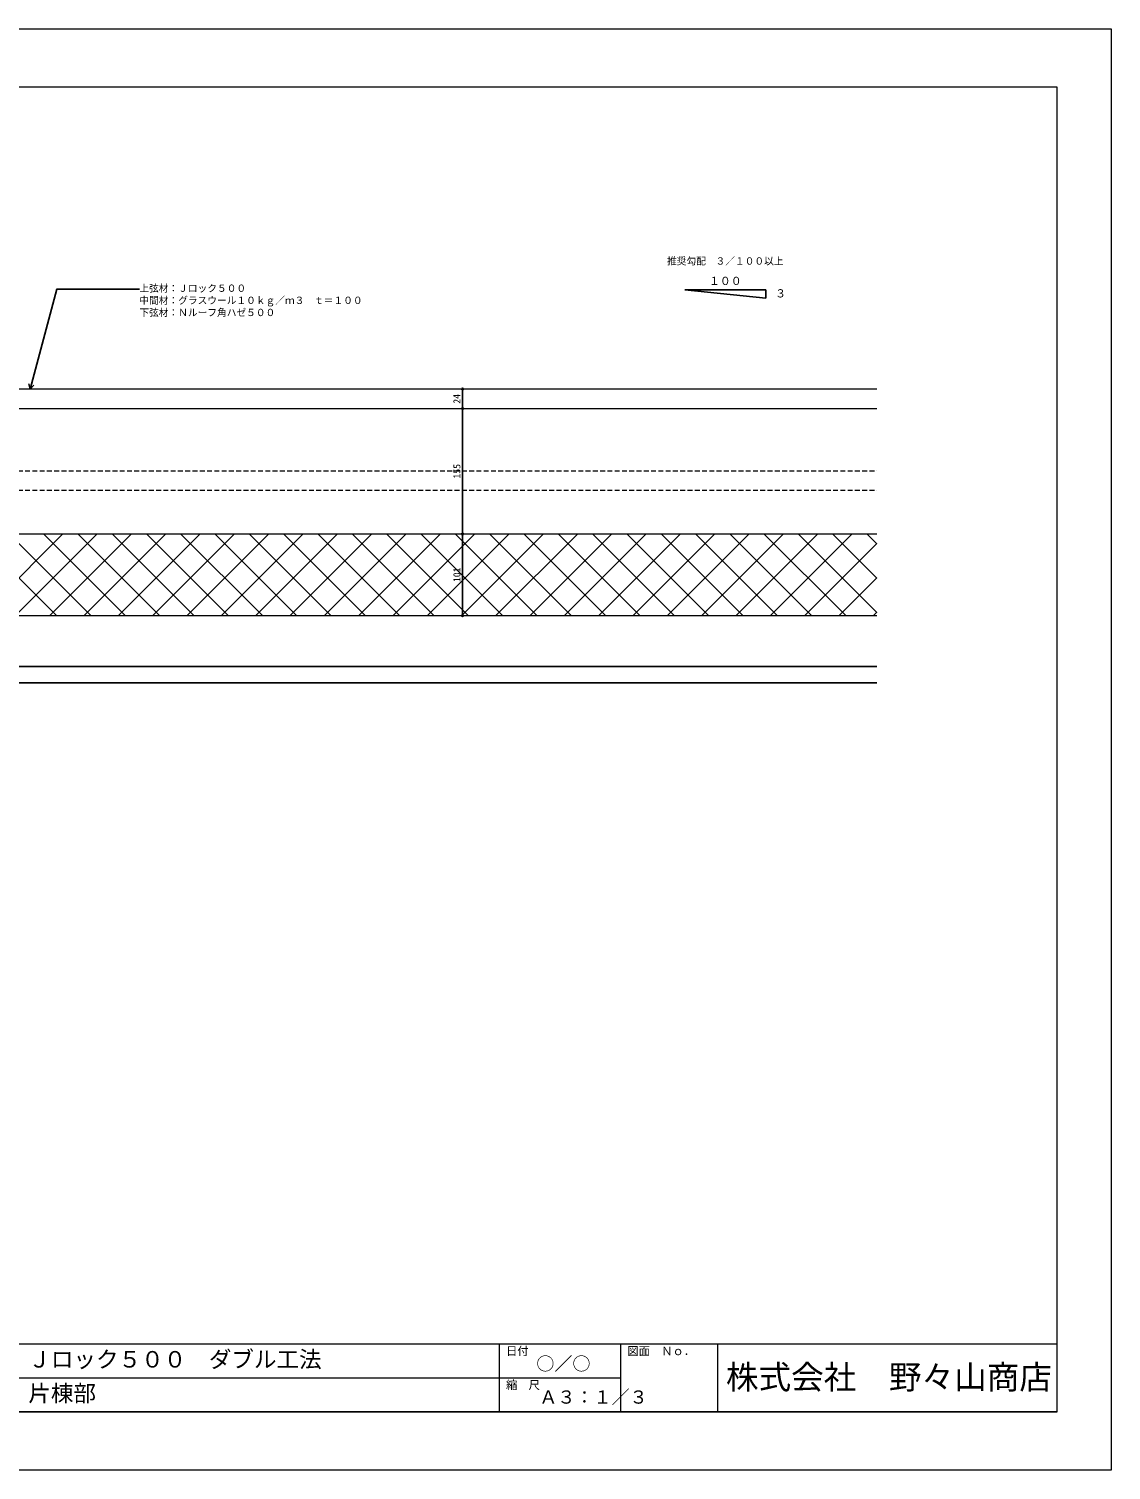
# Model space of a CAD drawing. Units: millimetres at full size, sheet at 1:3. Extents: x -1262 to 1258, y -891 to 1034.
# Drawn here: x -80 to 1258, y -891 to 891 of the extents above; entities that cross this region are included whole.
import ezdxf
from ezdxf.enums import TextEntityAlignment as Align

# ---------------------------------------------------------------- set-up
doc = ezdxf.new("R2010")
doc.units = ezdxf.units.MM
doc.header["$LTSCALE"] = 3
doc.linetypes.add('DASHED2', pattern=[3, 2, -1])
for name, color, linetype, lineweight in [('0-0_補助1', 4, 'Continuous', 5), ('0-4_寸法線1', 5, 'Continuous', 25), ('0-6_名称1', 5, 'Continuous', 25), ('0-B_屋根1', 6, 'Continuous', 20), ('0-C_屋根2', 3, 'DASHED2', 9), ('2-1_裏貼1', 2, 'Continuous', 18), ('4-3_H鋼2', 12, 'Continuous', 25), ('5-B_枠2', 4, 'Continuous', 5)]:
    doc.layers.add(name, color=color, linetype=linetype, lineweight=lineweight)
doc.styles.add('Arial', font='')
doc.styles.add('ＭＳ ゴシック', font='')
doc.styles.get('Arial').set_extended_font_data('Arial')
doc.styles.get('ＭＳ ゴシック').set_extended_font_data('MS Gothic')

msp = doc.modelspace()

# ---------------------------------------------------------------- linework, layer by layer
at = {"layer": '0-0_補助1'}
for p, q in [((1191.647, 819), (-1194.647, 819)), ((1191.647, -819), (1191.647, 819)), ((-1194.647, -735), (1191.647, -735)), ((501.647, -735), (501.647, -819)), ((651.647, -735), (651.647, -819)), ((771.647, -735), (771.647, -819)), ((-320.3, -777), (651.647, -777)), ((-1194.647, -819), (1191.647, -819)), ((1191.647, -819), (-1194.647, -819))]:
    msp.add_line(p, q, dxfattribs=at)
at = {"layer": '0-4_寸法線1'}
for p, q in [((456.508, 445.523), (456.508, 421.523)), ((456.508, 421.523), (456.508, 266.523)), ((456.508, 266.523), (456.508, 165.523))]:
    msp.add_line(p, q, dxfattribs=at)
msp.add_lwpolyline([(731.396, 568.114), (831.396, 558.114), (831.396, 568.114)], close=True, dxfattribs=at)
for centre in [(456.508, 445.523), (456.508, 421.523), (456.508, 421.523), (456.508, 266.523), (456.508, 266.523), (456.508, 165.523)]:
    msp.add_circle(centre, 1.05, dxfattribs=at)
at = {"layer": '0-6_名称1'}
for q in [(-79.512, 452.095), (-73.716, 450.542)]:
    msp.add_line((-78.167, 445.523), q, dxfattribs=at)
msp.add_lwpolyline([(-78.167, 445.523), (-45.03, 569.193), (56.954, 569.193)], dxfattribs=at)
at = {"layer": '0-B_屋根1'}
for p, q in [((968.917, 445.523), (-544.453, 445.523)), ((-751.309, 421.523), (968.917, 421.523)), ((-751.309, 266.523), (968.917, 266.523))]:
    msp.add_line(p, q, dxfattribs=at)
at = {"layer": '0-C_屋根2'}
for p, q in [((-813.285, 344.523), (968.917, 344.523)), ((-813.285, 320.523), (968.917, 320.523))]:
    msp.add_line(p, q, dxfattribs=at)
at = {"layer": '0-C_屋根2', "linetype": 'Continuous'}
msp.add_line((-813.285, 165.523), (968.917, 165.523), dxfattribs=at)
at = {"layer": '2-1_裏貼1'}
for p, q in [((-45.564, 165.523), (-146.564, 266.523)), ((-138.507, 165.523), (-37.507, 266.523)), ((-3.138, 165.523), (-104.138, 266.523)), ((-96.08, 165.523), (4.92, 266.523)), ((39.289, 165.523), (-61.711, 266.523)), ((-53.654, 165.523), (47.346, 266.523)), ((81.715, 165.523), (-19.285, 266.523)), ((-11.228, 165.523), (89.772, 266.523)), ((124.141, 165.523), (23.141, 266.523)), ((31.199, 165.523), (132.199, 266.523)), ((166.568, 165.523), (65.568, 266.523)), ((73.625, 165.523), (174.625, 266.523)), ((208.994, 165.523), (107.994, 266.523)), ((116.052, 165.523), (217.052, 266.523)), ((251.421, 165.523), (150.421, 266.523)), ((158.478, 165.523), (259.478, 266.523)), ((293.847, 165.523), (192.847, 266.523)), ((200.904, 165.523), (301.904, 266.523)), ((336.273, 165.523), (235.273, 266.523)), ((243.331, 165.523), (344.331, 266.523)), ((378.7, 165.523), (277.7, 266.523)), ((285.757, 165.523), (386.757, 266.523)), ((421.126, 165.523), (320.126, 266.523)), ((328.184, 165.523), (429.184, 266.523)), ((463.553, 165.523), (362.553, 266.523)), ((370.61, 165.523), (471.61, 266.523)), ((505.979, 165.523), (404.979, 266.523)), ((413.036, 165.523), (514.036, 266.523)), ((548.405, 165.523), (447.405, 266.523)), ((455.463, 165.523), (556.463, 266.523)), ((590.832, 165.523), (489.832, 266.523)), ((497.889, 165.523), (598.889, 266.523)), ((633.258, 165.523), (532.258, 266.523)), ((540.316, 165.523), (641.316, 266.523)), ((675.685, 165.523), (574.685, 266.523)), ((582.742, 165.523), (683.742, 266.523)), ((718.111, 165.523), (617.111, 266.523)), ((625.168, 165.523), (726.168, 266.523)), ((760.537, 165.523), (659.537, 266.523)), ((667.595, 165.523), (768.595, 266.523)), ((802.964, 165.523), (701.964, 266.523)), ((710.021, 165.523), (811.021, 266.523)), ((845.39, 165.523), (744.39, 266.523)), ((752.448, 165.523), (853.448, 266.523)), ((887.817, 165.523), (786.817, 266.523)), ((794.874, 165.523), (895.874, 266.523)), ((930.243, 165.523), (829.243, 266.523)), ((837.3, 165.523), (938.3, 266.523)), ((968.917, 169.275), (871.669, 266.523)), ((879.727, 165.523), (968.917, 254.713)), ((968.917, 211.702), (914.096, 266.523)), ((968.917, 254.128), (956.522, 266.523)), ((922.153, 165.523), (968.917, 212.287)), ((964.58, 165.523), (968.917, 169.861))]:
    msp.add_line(p, q, dxfattribs=at)
at = {"layer": '4-3_H鋼2'}
for p, q in [((-373.443, 102.523), (968.917, 102.523)), ((-373.443, 82.523), (968.917, 82.523))]:
    msp.add_line(p, q, dxfattribs=at)
at = {"layer": '5-B_枠2'}
msp.add_lwpolyline([(-1261.5, 891), (1258.5, 891), (1258.5, -891), (-1261.5, -891)], close=True, dxfattribs=at)

# ---------------------------------------------------------------- texts
at = {"layer": '0-0_補助1', "style": 'Arial'}
for s, height, p in [('Ｊロック５００\u3000ダブル工法', 20.45, (-80.326, -770.295)), ('日付', 10.23, (510.321, -751.913)), ('図面\u3000Ｎｏ．', 10.23, (660.321, -751.913)), ('○／○', 16.36, (547.769, -772.439)), ('株式会社\u3000野々山商店', 29.55, (782.181, -799.551)), ('片棟部', 20.45, (-80.326, -812.295)), ('縮\u3000尺', 10.23, (510.321, -793.913)), ('Ａ３：１／３', 16.36, (551.481, -813.7))]:
    msp.add_text(s, height=height, dxfattribs=at).set_placement(p, align=Align.BOTTOM_LEFT)
at = {"layer": '0-4_寸法線1', "style": 'ＭＳ ゴシック'}
for s, height, p in [('推奨勾配\u3000３／１００以上', 8.798, (709.396, 596.814)), ('１００', 9.897, (761.146, 571.314)), ('３', 9.897, (843.017, 555.92))]:
    msp.add_text(s, height=height, dxfattribs=at).set_placement(p, align=Align.BOTTOM_LEFT)
for s, p in [('24', (456.508, 427.523)), ('155', (456.508, 335.023)), ('101', (456.508, 207.023))]:
    msp.add_text(s, height=8.798, rotation=90, dxfattribs=at).set_placement(p, align=Align.BOTTOM_LEFT)
at = {"layer": '0-6_名称1', "style": 'ＭＳ ゴシック'}
for s, p in [('上弦材：Ｊロック５００\u3000\u3000\u3000\u3000\u3000\u3000\u3000\u3000', (56.954, 563.193)), ('中間材：グラスウール１０ｋｇ／ｍ３\u3000ｔ＝１００', (56.954, 548.193)), ('下弦材：Ｎルーフ角ハゼ５００\u3000\u3000\u3000\u3000\u3000', (56.954, 533.193))]:
    msp.add_text(s, height=8.798, dxfattribs=at).set_placement(p, align=Align.BOTTOM_LEFT)

doc.saveas('drawing.dxf')
